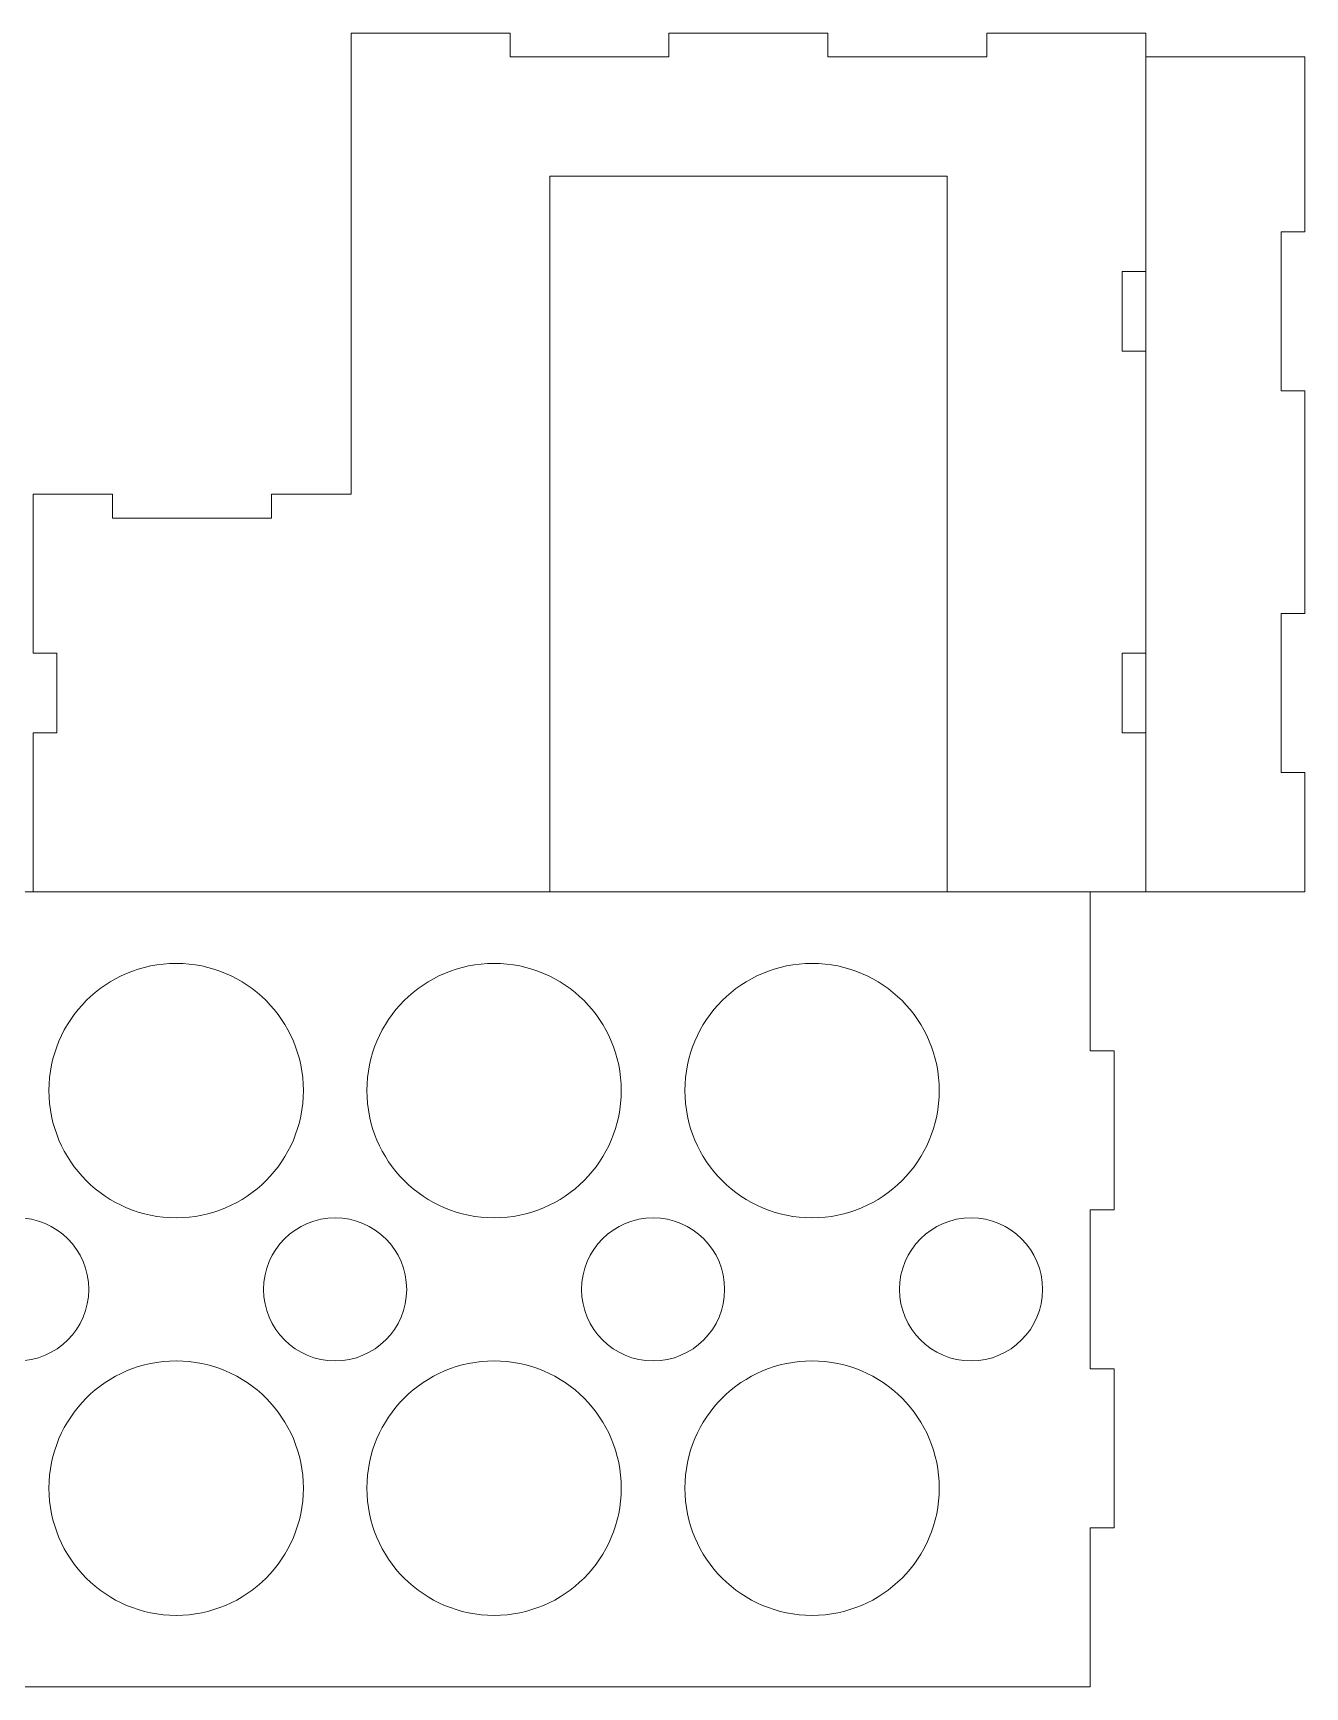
# Model space of a CAD drawing. Header units: millimetres. Extents: x 0 to 300, y 0 to 315.
# Drawn here: x 140 to 300, y 0 to 208 of the extents above; entities that cross this region are included whole.
import ezdxf

# ---------------------------------------------------------------- set-up
doc = ezdxf.new("R2010")
doc.units = ezdxf.units.MM

msp = doc.modelspace()

# ---------------------------------------------------------------- linework, layer by layer
at = {"color": 1, "linetype": 'Continuous', "lineweight": 0}
for p, q in [((180, 208), (180, 150)), ((200, 208), (180, 208)), ((180, 208), (180, 150)), ((200, 208), (200, 205)), ((220, 205), (220, 208)), ((240, 208), (220, 208)), ((240, 208), (240, 205)), ((260, 205), (260, 208)), ((280, 208), (260, 208)), ((280, 178), (280, 208)), ((200, 205), (220, 205)), ((240, 205), (260, 205)), ((300, 205), (280, 205)), ((280, 205), (280, 100)), ((300, 183), (300, 205)), ((255, 190), (205, 190)), ((205, 190), (205, 100)), ((255, 100), (255, 190)), ((300, 183), (297, 183)), ((297, 183), (297, 163)), ((280, 178), (277, 178)), ((277, 178), (277, 168)), ((277, 168), (280, 168)), ((280, 130), (280, 168)), ((297, 163), (300, 163)), ((300, 135), (300, 163)), ((140, 150), (140, 130)), ((150, 150), (140, 150)), ((150, 150), (150, 147)), ((170, 147), (170, 150)), ((180, 150), (170, 150)), ((180, 150), (170, 150)), ((280, 150), (280, 130)), ((150, 147), (170, 147)), ((300, 135), (297, 135)), ((297, 135), (297, 115)), ((143, 130), (140, 130)), ((143, 120), (143, 130)), ((280, 130), (277, 130)), ((277, 130), (277, 120)), ((140, 120), (140, 100)), ((140, 120), (143, 120)), ((277, 120), (280, 120)), ((280, 100), (280, 120)), ((280, 120), (280, 100)), ((297, 115), (300, 115)), ((300, 100), (300, 115)), ((273, 100), (3, 100)), ((118, 100), (143, 100)), ((273, 80), (273, 100)), ((280, 100), (273, 100)), ((279, 100), (276, 100)), ((290, 100), (280, 100)), ((280, 100), (300, 100)), ((276, 80), (273, 80)), ((276, 60), (276, 80)), ((276, 80), (276, 60)), ((273, 60), (276, 60)), ((273, 40), (273, 60)), ((276, 40), (273, 40)), ((276, 20), (276, 40)), ((276, 40), (276, 20)), ((273, 20), (276, 20)), ((273, 0), (273, 20)), ((3, 0), (273, 0))]:
    msp.add_line(p, q, dxfattribs=at)
for centre, radius in [((158, 75), 16), ((198, 75), 16), ((238, 75), 16), ((138, 50), 9), ((178, 50), 9), ((218, 50), 9), ((258, 50), 9), ((158, 25), 16), ((198, 25), 16), ((238, 25), 16)]:
    msp.add_circle(centre, radius, dxfattribs=at)

doc.saveas('drawing.dxf')
